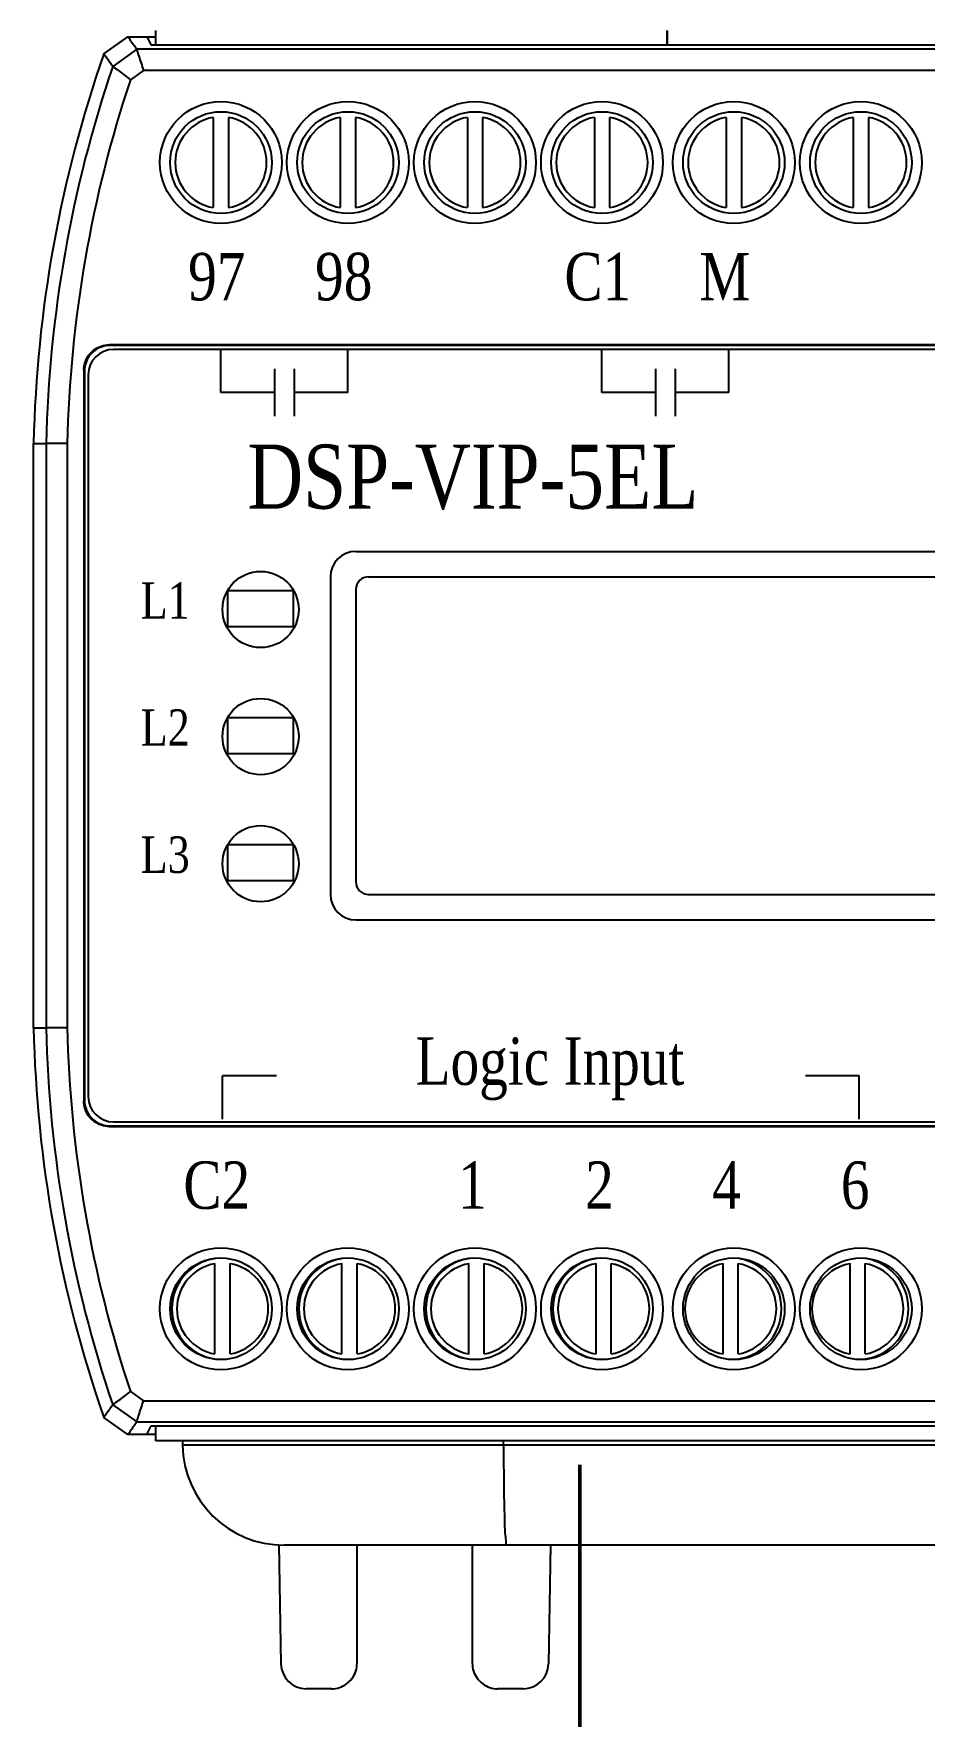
# Model space of a CAD drawing. Header units: millimetres. Extents: x 87 to 927, y 85 to 1088.
# Drawn here: x 556.13 to 574.64, y 197.52 to 232.48 of the extents above; entities that cross this region are included whole.
import ezdxf
from ezdxf.enums import TextEntityAlignment as Align

# ---------------------------------------------------------------- set-up
doc = ezdxf.new("R2010")
doc.units = ezdxf.units.MM
for name, color, linetype in [('02___PRT_ALL_AXES', 7, 'Continuous'), ('03___PRT_ALL_CURVES', 7, 'Continuous'), ('40', 4, 'Continuous'), ('ASHADE', 7, 'Continuous'), ('도면층1', 7, 'Continuous')]:
    doc.layers.add(name, color=color, linetype=linetype)
doc.styles.add('SS', font='batang.ttc', dxfattribs={"width": 0.8})

msp = doc.modelspace()

# ---------------------------------------------------------------- linework, layer by layer
at = {"color": 7, "linetype": 'Continuous'}
for p, q in [((558.671, 232.234), (558.671, 232.545)), ((569.297, 232.545), (569.297, 232.234)), ((569.299, 232.234), (569.299, 232.545)), ((557.59, 232.058), (558.088, 232.413)), ((558.275, 232.151), (557.775, 231.793)), ((558.088, 232.413), (558.671, 232.413)), ((596.228, 232.151), (558.275, 232.151)), ((558.482, 232.413), (558.571, 232.234)), ((595.932, 232.234), (558.571, 232.234)), ((558.415, 231.714), (558.144, 231.52)), ((596.088, 231.714), (558.415, 231.714)), ((559.866, 230.736), (559.866, 228.862)), ((560.183, 230.736), (560.183, 228.862)), ((562.506, 230.736), (562.506, 228.862)), ((562.823, 230.736), (562.823, 228.862)), ((565.146, 230.736), (565.146, 228.862)), ((565.463, 230.736), (565.463, 228.862)), ((567.786, 230.736), (567.786, 228.862)), ((568.103, 230.736), (568.103, 228.862)), ((570.526, 230.736), (570.526, 228.862)), ((570.843, 230.736), (570.843, 228.862)), ((573.166, 230.736), (573.166, 228.862)), ((573.483, 230.736), (573.483, 228.862)), ((596.801, 226.011), (557.703, 226.011)), ((557.703, 226.011), (557.716, 225.998)), ((596.788, 225.998), (557.716, 225.998)), ((596.708, 225.918), (557.795, 225.918)), ((560.024, 225.022), (560.024, 225.918)), ((562.664, 225.022), (562.664, 225.918)), ((567.944, 225.022), (567.944, 225.918)), ((570.584, 225.022), (570.584, 225.918)), ((557.175, 225.483), (557.175, 210.303)), ((557.175, 225.483), (557.188, 225.47)), ((561.144, 224.528), (561.144, 225.515)), ((561.555, 224.528), (561.555, 225.515)), ((569.064, 224.528), (569.064, 225.515)), ((569.475, 224.528), (569.475, 225.515)), ((557.188, 225.47), (557.188, 210.316)), ((557.267, 225.39), (557.267, 210.395)), ((556.132, 211.821), (556.132, 223.965)), ((556.132, 223.965), (556.394, 223.962)), ((556.394, 223.962), (556.394, 211.824)), ((556.831, 223.962), (556.394, 223.962)), ((556.831, 223.954), (556.831, 211.832)), ((556.132, 211.821), (556.394, 211.824)), ((556.831, 211.824), (556.394, 211.824)), ((560.059, 209.929), (560.059, 210.825)), ((573.29, 209.929), (573.29, 210.825)), ((557.175, 210.303), (557.188, 210.316)), ((557.703, 209.775), (557.716, 209.788)), ((557.703, 209.775), (596.801, 209.775)), ((557.716, 209.788), (596.788, 209.788)), ((557.795, 209.867), (596.708, 209.867)), ((559.9, 205.049), (559.9, 206.924)), ((560.217, 205.049), (560.217, 206.924)), ((562.54, 205.049), (562.54, 206.924)), ((562.857, 205.049), (562.857, 206.924)), ((565.18, 205.049), (565.18, 206.924)), ((565.497, 205.049), (565.497, 206.924)), ((567.82, 205.049), (567.82, 206.924)), ((568.137, 205.049), (568.137, 206.924)), ((570.46, 205.049), (570.46, 206.924)), ((570.777, 205.049), (570.777, 206.924)), ((573.1, 205.049), (573.1, 206.924)), ((573.417, 205.049), (573.417, 206.924)), ((558.144, 204.266), (558.415, 204.072)), ((557.775, 203.993), (558.275, 203.635)), ((558.415, 204.072), (596.088, 204.072)), ((558.088, 203.373), (557.59, 203.727)), ((558.275, 203.635), (596.228, 203.635)), ((558.482, 203.373), (558.571, 203.552)), ((558.571, 203.552), (595.932, 203.552)), ((558.673, 203.241), (558.673, 203.552)), ((558.673, 203.373), (558.088, 203.373)), ((585.205, 203.241), (558.673, 203.241)), ((559.226, 203.241), (559.227, 203.151)), ((595.276, 203.151), (559.227, 203.151)), ((565.899, 203.151), (565.899, 203.241)), ((561.227, 201.088), (561.271, 198.612)), ((593.164, 201.076), (561.339, 201.076)), ((562.854, 198.621), (562.854, 201.076)), ((565.249, 201.076), (565.249, 198.621)), ((566.876, 201.076), (566.833, 198.612)), ((562.326, 198.093), (561.799, 198.093)), ((566.305, 198.093), (565.777, 198.093))]:
    msp.add_line(p, q, dxfattribs=at)
for p, q in [((561.144, 225.022), (560.024, 225.022)), ((562.664, 225.022), (561.555, 225.022)), ((569.064, 225.022), (567.944, 225.022)), ((570.584, 225.022), (569.475, 225.022)), ((561.178, 210.825), (560.059, 210.825)), ((573.29, 210.825), (572.171, 210.825))]:
    msp.add_line(p, q)
for centre, radius in [((560.024, 229.799), 1.267), ((562.664, 229.799), 1.267), ((565.304, 229.799), 1.267), ((567.944, 229.799), 1.267), ((570.685, 229.799), 1.267), ((573.325, 229.799), 1.267), ((560.024, 229.799), 1.056), ((562.664, 229.799), 1.056), ((565.304, 229.799), 1.056), ((567.944, 229.799), 1.056), ((570.685, 229.799), 1.056), ((573.325, 229.799), 1.056), ((560.024, 205.986), 1.267), ((560.024, 205.986), 1.056), ((562.664, 205.986), 1.267), ((562.664, 205.986), 1.056), ((565.304, 205.986), 1.267), ((565.304, 205.986), 1.056), ((567.944, 205.986), 1.267), ((567.944, 205.986), 1.056), ((570.685, 205.986), 1.267), ((570.685, 205.986), 1.056), ((573.325, 205.986), 1.267), ((573.325, 205.986), 1.056)]:
    msp.add_circle(centre, radius, dxfattribs=at)
for centre, radius, start, end in [((582.525, 223.389), 26.4, 160.8279, 178.7491), ((582.525, 223.389), 26.138, 161.2439, 178.7429), ((582.525, 223.389), 25.701, 161.5561, 178.7396), ((560.024, 229.799), 0.95, 99.5941, 260.4059), ((560.024, 229.799), 0.95, 279.5941, 80.4059), ((562.664, 229.799), 0.95, 99.5941, 260.4059), ((562.664, 229.799), 0.95, 279.5941, 80.4059), ((565.304, 229.799), 0.95, 99.5941, 260.4059), ((565.304, 229.799), 0.95, 279.5941, 80.4059), ((567.944, 229.799), 0.95, 99.5941, 260.4059), ((567.944, 229.799), 0.95, 279.5941, 80.4059), ((570.685, 229.799), 0.95, 99.5941, 260.4059), ((570.685, 229.799), 0.95, 279.5941, 80.4059), ((573.325, 229.799), 0.95, 99.5941, 260.4059), ((573.325, 229.799), 0.95, 279.5941, 80.4059), ((557.795, 225.39), 0.528, 90, 180), ((582.525, 212.397), 26.4, 181.2509, 199.1721), ((582.525, 212.397), 26.138, 181.2571, 198.7561), ((582.525, 212.397), 25.701, 181.2604, 198.4439), ((557.795, 210.395), 0.528, 180, 270), ((560.059, 205.986), 0.95, 99.5941, 260.4059), ((560.059, 205.986), 0.95, 279.5941, 80.4059), ((562.699, 205.986), 0.95, 99.5941, 260.4059), ((562.699, 205.986), 0.95, 279.5941, 80.4059), ((565.339, 205.986), 0.95, 99.5941, 260.4059), ((565.339, 205.986), 0.95, 279.5941, 80.4059), ((567.979, 205.986), 0.95, 99.5941, 260.4059), ((567.979, 205.986), 0.95, 279.5941, 80.4059), ((570.619, 205.986), 0.95, 99.5941, 260.4059), ((570.619, 205.986), 0.95, 279.5941, 80.4059), ((573.259, 205.986), 0.95, 99.5941, 260.4059), ((573.259, 205.986), 0.95, 279.5941, 80.4059), ((561.339, 203.188), 2.112, 181, 270), ((561.799, 198.621), 0.528, 181, 270), ((566.305, 198.621), 0.528, 270, 359)]:
    msp.add_arc(centre, radius, start, end, dxfattribs=at)
for points, knots in [([(558.275, 232.151), (558.257, 232.177), (558.216, 232.234), (558.154, 232.321), (558.11, 232.383), (558.088, 232.413)], [0, 0, 0, 0, 0.1789919, 0.3978668, 0.6092519, 0.6092519, 0.6092519, 0.6092519]), ([(558.275, 232.151), (558.291, 232.104), (558.315, 232.006), (558.367, 231.862), (558.399, 231.763), (558.415, 231.714)], [0, 0, 0, 0, 0.2828701, 0.5732651, 0.8697537, 0.8697537, 0.8697537, 0.8697537]), ([(557.775, 231.793), (557.757, 231.819), (557.717, 231.877), (557.655, 231.965), (557.611, 232.028), (557.59, 232.058)], [0, 0, 0, 0, 0.1802478, 0.400648, 0.6134957, 0.6134957, 0.6134957, 0.6134957]), ([(557.775, 231.793), (557.815, 231.763), (557.9, 231.709), (558.02, 231.613), (558.103, 231.551), (558.144, 231.52)], [0, 0, 0, 0, 0.2824675, 0.5729897, 0.8701168, 0.8701168, 0.8701168, 0.8701168]), ([(557.175, 225.483), (557.175, 225.538), (557.192, 225.649), (557.268, 225.798), (557.387, 225.917), (557.537, 225.993), (557.648, 226.011), (557.703, 226.011)], [0, 0, 0, 0, 0.31286, 0.625669, 0.938459, 1.251268, 1.564128, 1.564128, 1.564128, 1.564128]), ([(557.716, 225.998), (557.661, 225.998), (557.55, 225.98), (557.4, 225.904), (557.281, 225.785), (557.205, 225.636), (557.188, 225.525), (557.188, 225.47)], [0, 0, 0, 0, 0.31286, 0.625669, 0.938459, 1.251268, 1.564128, 1.564128, 1.564128, 1.564128]), ([(557.703, 209.775), (557.648, 209.775), (557.537, 209.793), (557.387, 209.869), (557.268, 209.988), (557.192, 210.137), (557.175, 210.248), (557.175, 210.303)], [0, 0, 0, 0, 0.31286, 0.625669, 0.938459, 1.251268, 1.564128, 1.564128, 1.564128, 1.564128]), ([(557.188, 210.316), (557.188, 210.261), (557.205, 210.15), (557.281, 210.001), (557.4, 209.882), (557.55, 209.806), (557.661, 209.788), (557.716, 209.788)], [0, 0, 0, 0, 0.31286, 0.625669, 0.938459, 1.251268, 1.564128, 1.564128, 1.564128, 1.564128]), ([(557.775, 203.993), (557.815, 204.023), (557.9, 204.077), (558.02, 204.173), (558.103, 204.234), (558.144, 204.266)], [0, 0, 0, 0, 0.282463, 0.5729852, 0.8701168, 0.8701168, 0.8701168, 0.8701168]), ([(557.775, 203.993), (557.757, 203.967), (557.717, 203.909), (557.655, 203.821), (557.611, 203.758), (557.59, 203.727)], [0, 0, 0, 0, 0.1794589, 0.3998599, 0.6134957, 0.6134957, 0.6134957, 0.6134957]), ([(558.275, 203.635), (558.291, 203.682), (558.315, 203.78), (558.367, 203.924), (558.399, 204.022), (558.415, 204.072)], [0, 0, 0, 0, 0.2828747, 0.5732697, 0.8697537, 0.8697537, 0.8697537, 0.8697537]), ([(558.275, 203.635), (558.257, 203.609), (558.216, 203.552), (558.154, 203.465), (558.11, 203.403), (558.088, 203.373)], [0, 0, 0, 0, 0.1782085, 0.3970842, 0.6092519, 0.6092519, 0.6092519, 0.6092519]), ([(565.899, 203.151), (565.899, 202.997), (565.9, 202.695), (565.904, 202.264), (565.909, 201.874), (565.922, 201.56), (565.922, 201.298), (565.951, 201.183), (565.941, 201.076), (565.959, 201.076)], [0, 0, 0, 0, 0.878752, 1.710939, 2.455781, 3.076824, 3.543772, 3.834118, 3.935805, 3.935805, 3.935805, 3.935805]), ([(562.326, 198.093), (562.381, 198.093), (562.492, 198.11), (562.642, 198.187), (562.761, 198.305), (562.837, 198.455), (562.854, 198.566), (562.854, 198.621)], [0, 0, 0, 0, 0.312941, 0.625864, 0.938757, 1.25162, 1.564464, 1.564464, 1.564464, 1.564464]), ([(565.249, 198.621), (565.249, 198.566), (565.266, 198.455), (565.343, 198.305), (565.461, 198.187), (565.611, 198.11), (565.722, 198.093), (565.777, 198.093)], [0, 0, 0, 0, 0.312844, 0.625707, 0.9386, 1.251523, 1.564464, 1.564464, 1.564464, 1.564464])]:
    msp.add_open_spline(points, degree=3, knots=knots, dxfattribs=at)
at = {"layer": '02___PRT_ALL_AXES', "color": 7, "linetype": 'Continuous'}
for centre, start, end in [((560.059, 205.986), 93.697, 266.3081), ((562.699, 205.986), 93.697, 266.3081), ((565.339, 205.986), 93.697, 266.3081), ((567.979, 205.986), 93.697, 266.3081), ((570.619, 205.986), 273.6946, 86.3057), ((573.259, 205.986), 273.6946, 86.3057)]:
    msp.add_arc(centre, 1.056, start, end, dxfattribs=at)
at = {"layer": '03___PRT_ALL_CURVES', "color": 8}
for p, q in [((562.829, 221.721), (582.101, 221.721)), ((562.301, 221.193), (562.301, 214.593)), ((562.829, 220.929), (562.829, 214.857)), ((563.093, 221.193), (581.837, 221.193)), ((563.093, 214.593), (581.837, 214.593)), ((562.829, 214.065), (582.101, 214.065))]:
    msp.add_line(p, q, dxfattribs=at)
at = {"layer": '03___PRT_ALL_CURVES', "color": 4, "linetype": 'Continuous'}
for p, q in [((560.163, 220.902), (560.163, 220.163)), ((561.536, 220.902), (560.163, 220.902)), ((561.536, 220.163), (561.536, 220.902)), ((560.163, 220.163), (561.536, 220.163)), ((560.163, 218.262), (560.163, 217.523)), ((561.536, 218.262), (560.163, 218.262)), ((561.536, 217.523), (561.536, 218.262)), ((560.163, 217.523), (561.536, 217.523)), ((561.536, 215.622), (560.163, 215.622)), ((560.163, 215.622), (560.163, 214.883)), ((561.536, 214.883), (561.536, 215.622)), ((560.163, 214.883), (561.536, 214.883))]:
    msp.add_line(p, q, dxfattribs=at)
at = {"layer": '03___PRT_ALL_CURVES', "color": 8}
for centre, radius, start, end in [((562.829, 221.193), 0.528, 90, 180), ((563.093, 220.929), 0.264, 90, 180), ((563.093, 214.857), 0.264, 180, 270), ((562.829, 214.593), 0.528, 180, 270)]:
    msp.add_arc(centre, radius, start, end, dxfattribs=at)
at = {"layer": 'ASHADE', "color": 7, "linetype": 'ByBlock', "lineweight": 50, "ltscale": 2}
msp.add_line((567.486, 202.745), (567.486, 177.924), dxfattribs=at)
at = {"layer": '도면층1'}
for centre in [(560.849, 220.513), (560.849, 217.873), (560.849, 215.233)]:
    msp.add_circle(centre, 0.792, dxfattribs=at)

# ---------------------------------------------------------------- texts
at = {"color": 7, "linetype": 'Continuous', "style": 'SS', "width": 0.8}
msp.add_text('DSP-VIP-5EL', height=1.33056, dxfattribs=at).set_placement((560.572, 222.61))
at = {"layer": '40', "color": 0, "style": 'SS', "width": 0.8}
for s, height, p in [('97', 0.9851, (559.938, 226.937)), ('98', 0.9851, (562.578, 226.937)), ('C1', 0.9851, (567.858, 226.937)), ('M', 0.985, (570.498, 226.937)), ('L1', 0.7578, (558.867, 220.322)), ('L2', 0.7578, (558.867, 217.682)), ('L3', 0.7578, (558.867, 215.042)), ('Logic Input', 0.98512, (566.863, 210.639)), ('C2', 0.9851, (559.938, 208.064)), ('1', 0.985, (565.252, 208.064)), ('2', 0.985, (567.892, 208.064)), ('4', 0.985, (570.532, 208.064)), ('6', 0.985, (573.207, 208.064))]:
    msp.add_text(s, height=height, dxfattribs=at).set_placement(p, align=Align.CENTER)

doc.saveas('drawing.dxf')
